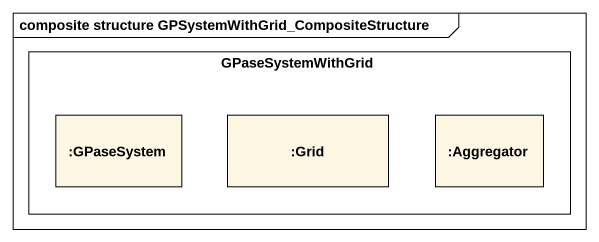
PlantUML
@startuml
mainframe composite structure GPSystemWithGrid_CompositeStructure
rectangle GPaseSystemWithGrid {
  rectangle ":GPaseSystem" as GPaseSystem
  rectangle ":Grid" as Grid
  rectangle ":Aggregator" as Aggregator
}
@enduml
